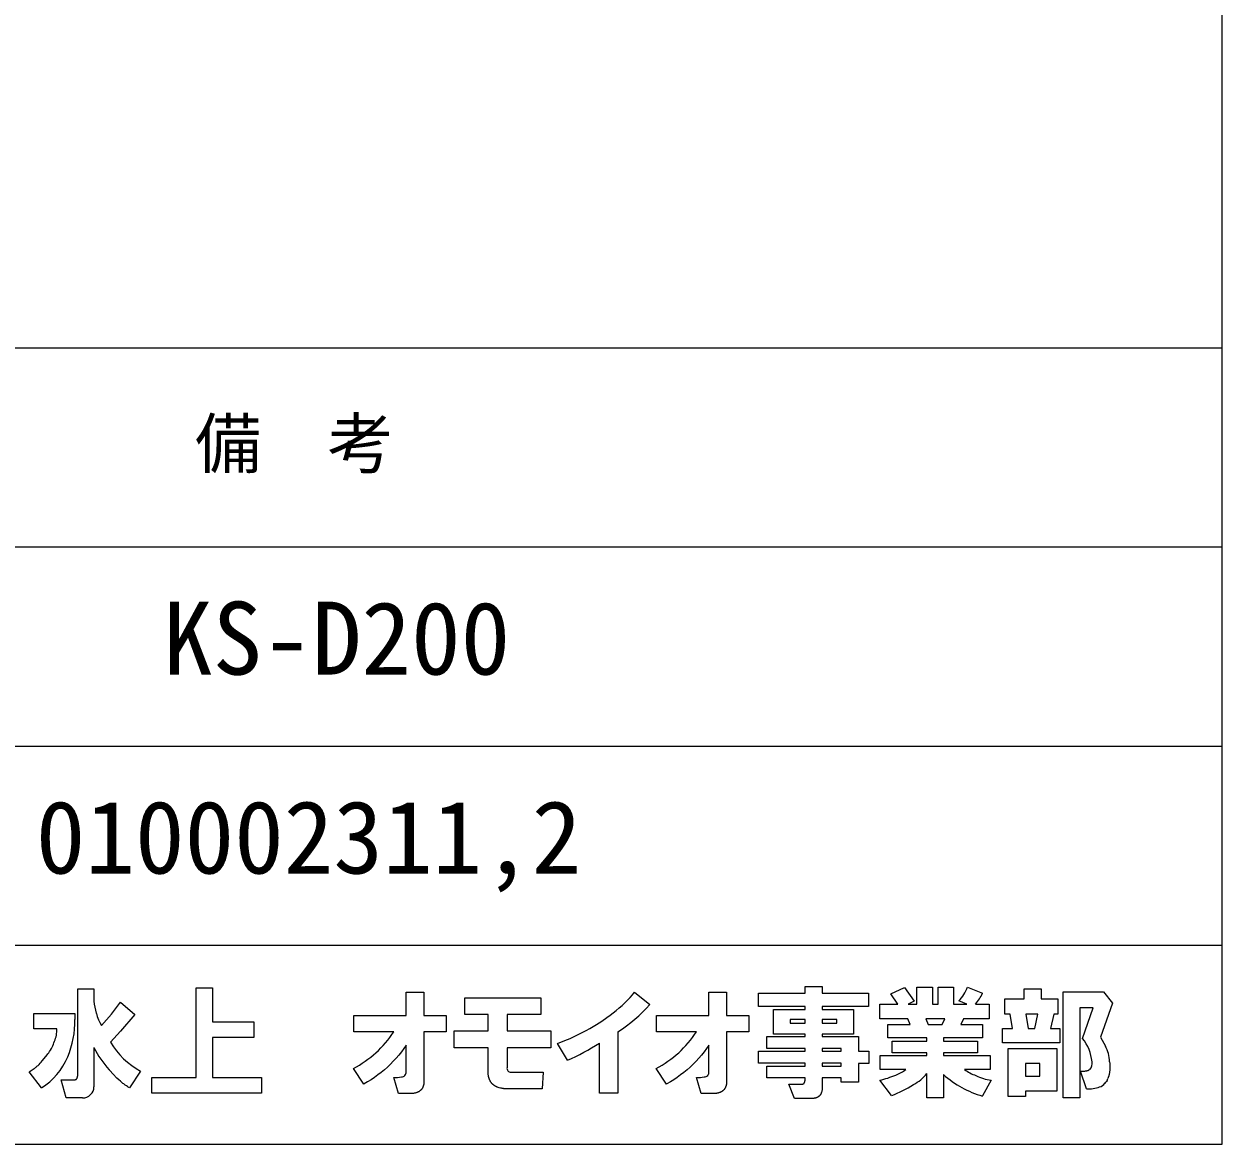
# Model space of a CAD drawing. Units: millimetres, scale not verified. Extents: x -2030 to 2030, y -1430 to 1430.
# Drawn here: x 1618.7 to 1980, y -1380 to -1042.2 of the extents above; entities that cross this region are included whole.
import ezdxf
from ezdxf.enums import TextEntityAlignment as Align

# ---------------------------------------------------------------- set-up
doc = ezdxf.new("R2010")
doc.units = ezdxf.units.MM
doc.header["$LTSCALE"] = 10
for name, color, linetype, lineweight in [('0-1_図面_FORMAT$03_TEXT', 7, 'Continuous', 18), ('0-2_図面_FORMAT$02_LOGO$01_MZ_LO', 7, 'Continuous', 18), ('0-3_図面_FORMAT$01_WAKU$OUT_LINE', 6, 'Continuous', 18), ('0-5_図面_FORMAT$01_WAKU$SUB_LINE', 7, 'Continuous', 18)]:
    doc.layers.add(name, color=color, linetype=linetype, lineweight=lineweight)
doc.styles.add('ＭＳ ゴシック', font='')
doc.styles.get('ＭＳ ゴシック').set_extended_font_data('MS Gothic')

msp = doc.modelspace()

# ---------------------------------------------------------------- linework, layer by layer
at = {"layer": '0-2_図面_FORMAT$02_LOGO$01_MZ_LO'}
for p, q in [((1903.19, -1332.64), (1907.79, -1334.51)), ((1802.86, -1334.22), (1807.45, -1337.95)), ((1640.55, -1340.65), (1640.81, -1341.56)), ((1639.8, -1350.87), (1639.8, -1362.79)), ((1733.96, -1358.19), (1733.96, -1350.16)), ((1782.62, -1354.75), (1779.61, -1349.72)), ((1825.25, -1358.19), (1825.25, -1350.16)), ((1624.01, -1363.07), (1620.28, -1358.19)), ((1653.86, -1358.05), (1650.56, -1363.07)), ((1721.18, -1361.93), (1718.03, -1357.19)), ((1812.48, -1361.93), (1809.32, -1357.19)), ((1939.08, -1363.36), (1937.36, -1358.05)), ((1880.37, -1365.37), (1876.78, -1360.78)), ((1910.37, -1360.78), (1907.79, -1365.51)), ((1944.72, -1361.6), (1944.72, -1361.6)), ((1945.31, -1360.85), (1945.13, -1361.11)), ((1945.67, -1359.96), (1945.59, -1360.26))]:
    msp.add_line(p, q, dxfattribs=at)
for points in [[(1657.31, -1359.92), (1670.66, -1359.92), (1670.66, -1332.93), (1675.54, -1332.93), (1675.54, -1343.12), (1688.03, -1343.12), (1688.03, -1347.86), (1675.54, -1347.86), (1675.54, -1359.92), (1690.32, -1359.92), (1690.32, -1364.65), (1657.31, -1364.65)], [(1913.82, -1349.44), (1913.82, -1345.13), (1916.83, -1345.13), (1916.11, -1340.83), (1914.53, -1340.83), (1914.53, -1336.23), (1920.28, -1336.23), (1920.28, -1333.22), (1925.44, -1333.22), (1925.44, -1336.23), (1930.47, -1336.23), (1930.47, -1340.83), (1929.32, -1340.83), (1928.31, -1345.13), (1931.04, -1345.13), (1931.04, -1349.44)], [(1849.8, -1343.55), (1854.25, -1343.55), (1854.25, -1342.4), (1849.8, -1342.4)], [(1859.41, -1343.55), (1863.86, -1343.55), (1863.86, -1342.4), (1859.41, -1342.4)], [(1895.59, -1343.98), (1896.45, -1342.26), (1890.71, -1342.26), (1891.42, -1343.98)], [(1921.57, -1345.13), (1923.58, -1345.13), (1924.44, -1340.83), (1920.85, -1340.83)], [(1859.41, -1352.02), (1865.16, -1352.02), (1865.16, -1351.16), (1859.41, -1351.16)], [(1915.54, -1351.16), (1930.18, -1351.16), (1930.18, -1364.08), (1920.71, -1364.08), (1920.71, -1365.66), (1915.54, -1365.66)], [(1859.41, -1356.47), (1865.16, -1356.47), (1865.16, -1355.61), (1859.41, -1355.61)], [(1920.71, -1359.49), (1925.01, -1359.49), (1925.01, -1355.75), (1920.71, -1355.75)]]:
    msp.add_lwpolyline(points, close=True, dxfattribs=at)
for points in [[(1854.25, -1334.51), (1854.25, -1332.5), (1859.41, -1332.5), (1859.41, -1334.51), (1873.34, -1334.51), (1873.34, -1338.53), (1859.41, -1338.53), (1859.41, -1339.39), (1868.89, -1339.39), (1868.89, -1346.85), (1859.41, -1346.85), (1859.41, -1347.57), (1870.32, -1347.57), (1870.32, -1352.02), (1873.48, -1352.02), (1873.48, -1355.75), (1870.32, -1355.75), (1870.32, -1361.35), (1865.16, -1361.35), (1865.16, -1360.06), (1859.41, -1360.06), (1859.41, -1362.93)], [(1884.68, -1357.48), (1876.93, -1357.48), (1876.93, -1353.31), (1890.99, -1353.31), (1890.99, -1352.45), (1880.51, -1352.45), (1880.51, -1349.01), (1890.99, -1349.01), (1890.99, -1348), (1879.22, -1348), (1879.22, -1343.98), (1885.97, -1343.98), (1885.25, -1342.26), (1876.78, -1342.26), (1876.78, -1337.81), (1882.24, -1337.81), (1880.08, -1334.65), (1884.25, -1332.79), (1887.12, -1336.95), (1885.39, -1337.81), (1887.98, -1337.81), (1887.98, -1332.64), (1892.72, -1332.64), (1892.72, -1337.81), (1894.44, -1337.81), (1894.44, -1332.64), (1899.03, -1332.64), (1899.03, -1337.81), (1903.05, -1337.81), (1900.61, -1336.81)], [(1634.92, -1359.2), (1634.92, -1333.22), (1639.8, -1333.22), (1639.8, -1336.95)], [(1730.23, -1346.14), (1718.17, -1346.14), (1718.17, -1341.26), (1733.96, -1341.26), (1733.96, -1334.22), (1739.27, -1334.22), (1739.27, -1341.26), (1746.02, -1341.26), (1746.02, -1346.14), (1739.27, -1346.14), (1739.27, -1361.21)], [(1748.46, -1351.02), (1748.46, -1345.85), (1758.65, -1345.85), (1758.65, -1340.97), (1751.61, -1340.97), (1751.61, -1335.94), (1774.58, -1335.94), (1774.58, -1340.97), (1764.39, -1340.97), (1764.39, -1345.85), (1777.6, -1345.85), (1777.6, -1351.02), (1764.39, -1351.02), (1764.39, -1356.9)], [(1779.61, -1349.72), (1781.85, -1348.81), (1783.39, -1348.13), (1785.27, -1347.25), (1787.08, -1346.34), (1788.26, -1345.72), (1789.34, -1345.12), (1790.32, -1344.56), (1791.34, -1343.94), (1792.93, -1342.92), (1794.45, -1341.88), (1795.43, -1341.16), (1796.38, -1340.43), (1797.3, -1339.69), (1798.2, -1338.94), (1799.06, -1338.17), (1799.9, -1337.39), (1800.7, -1336.59), (1801.48, -1335.78), (1802.18, -1335.01), (1802.86, -1334.22)], [(1821.52, -1346.14), (1809.46, -1346.14), (1809.46, -1341.26), (1825.25, -1341.26), (1825.25, -1334.22), (1830.56, -1334.22), (1830.56, -1341.26), (1837.31, -1341.26), (1837.31, -1346.14), (1830.56, -1346.14), (1830.56, -1361.21)], [(1854.25, -1360.63), (1854.25, -1360.06), (1842.76, -1360.06), (1842.76, -1356.47), (1854.25, -1356.47), (1854.25, -1355.61), (1840.18, -1355.61), (1840.18, -1352.02), (1854.25, -1352.02), (1854.25, -1351.16), (1842.76, -1351.16), (1842.76, -1347.57), (1854.25, -1347.57), (1854.25, -1346.85), (1844.77, -1346.85), (1844.77, -1339.39), (1854.25, -1339.39), (1854.25, -1338.53), (1840.18, -1338.53), (1840.18, -1334.51), (1854.25, -1334.51)], [(1937.93, -1348.15), (1941.09, -1338.96), (1937.07, -1338.96), (1937.07, -1366.09), (1932.05, -1366.09), (1932.05, -1334.08), (1944.25, -1334.08), (1946.97, -1337.52), (1943.39, -1347.72), (1944.82, -1350.44)], [(1642.09, -1344.27), (1645.11, -1340.83), (1647.83, -1337.24), (1652.14, -1340.97), (1647.83, -1345.99), (1644.82, -1349.29)], [(1905.63, -1337.81), (1909.8, -1337.81), (1909.8, -1342.26), (1902.05, -1342.26), (1901.18, -1343.98), (1907.79, -1343.98), (1907.79, -1348), (1896.02, -1348), (1896.02, -1349.01), (1906.21, -1349.01), (1906.21, -1352.45), (1896.02, -1352.45), (1896.02, -1353.31), (1910.08, -1353.31), (1910.08, -1357.48), (1902.33, -1357.48)], [(1628.6, -1345.28), (1621.71, -1345.28), (1621.71, -1340.68), (1634.06, -1340.68), (1634.06, -1342.4)], [(1641.58, -1343.38), (1642.05, -1344.2), (1642.09, -1344.27)], [(1797.83, -1346.14), (1797.83, -1364.65), (1792.24, -1364.65), (1792.24, -1349.58)], [(1733.96, -1350.16), (1733.25, -1351.18), (1732.51, -1352.18), (1731.73, -1353.16), (1730.93, -1354.11), (1730.09, -1355.03), (1729.22, -1355.92), (1728.31, -1356.78), (1727.38, -1357.61), (1726.43, -1358.41), (1725.44, -1359.17), (1724.43, -1359.9), (1723.4, -1360.6), (1722.34, -1361.26), (1721.26, -1361.88), (1721.18, -1361.93)], [(1758.65, -1358.05), (1758.65, -1351.02), (1748.46, -1351.02)], [(1825.25, -1350.16), (1824.54, -1351.18), (1823.8, -1352.18), (1823.03, -1353.16), (1822.22, -1354.11), (1821.38, -1355.03), (1820.51, -1355.92), (1819.61, -1356.78), (1818.68, -1357.61), (1817.72, -1358.41), (1816.73, -1359.17), (1815.73, -1359.9), (1814.69, -1360.6), (1813.63, -1361.26), (1812.56, -1361.88), (1812.48, -1361.93)], [(1620.28, -1358.19), (1621.81, -1357.18), (1621.97, -1357.07), (1622.13, -1356.95), (1622.29, -1356.83), (1622.46, -1356.7), (1622.62, -1356.56), (1622.78, -1356.42), (1622.94, -1356.28), (1623.26, -1355.97), (1623.58, -1355.65), (1623.89, -1355.3), (1624.21, -1354.93), (1625.31, -1353.6), (1625.72, -1353.06), (1625.9, -1352.83), (1626.16, -1352.45)], [(1650.56, -1363.07), (1650.11, -1362.82), (1650.06, -1362.79), (1650, -1362.76), (1649.88, -1362.68), (1649.58, -1362.48), (1649.21, -1362.21), (1648.78, -1361.89), (1648.54, -1361.71), (1648.3, -1361.51), (1647.8, -1361.08), (1647.27, -1360.61), (1646.73, -1360.09), (1645.63, -1358.97), (1644.55, -1357.8), (1644.39, -1357.62)], [(1759.61, -1361.47), (1759.56, -1361.41), (1759.52, -1361.34), (1759.47, -1361.28), (1759.43, -1361.21), (1759.39, -1361.15), (1759.35, -1361.08), (1759.31, -1361.01), (1759.25, -1360.88), (1759.18, -1360.74), (1759.12, -1360.6), (1759.07, -1360.46), (1759.01, -1360.31), (1758.96, -1360.16), (1758.91, -1360.01), (1758.86, -1359.85), (1758.83, -1359.77), (1758.81, -1359.69), (1758.79, -1359.6), (1758.77, -1359.52), (1758.76, -1359.43), (1758.74, -1359.34), (1758.71, -1359.15), (1758.69, -1358.95), (1758.67, -1358.74), (1758.66, -1358.53), (1758.65, -1358.3), (1758.65, -1358.05)], [(1765.54, -1358.34), (1775.3, -1358.34), (1775.01, -1363.36), (1764.82, -1363.36)], [(1937.36, -1358.05), (1937.78, -1358.05), (1937.87, -1358.05), (1937.97, -1358.05), (1938.07, -1358.05), (1938.17, -1358.04), (1938.39, -1358.02), (1938.62, -1358), (1938.84, -1357.97), (1939.03, -1357.94), (1939.11, -1357.92), (1939.19, -1357.9), (1939.26, -1357.89), (1939.32, -1357.87), (1939.38, -1357.86), (1939.43, -1357.84), (1939.49, -1357.82), (1939.54, -1357.81), (1939.59, -1357.79), (1939.64, -1357.77), (1939.69, -1357.74), (1939.73, -1357.72), (1939.78, -1357.7), (1939.82, -1357.67), (1939.86, -1357.65), (1939.88, -1357.64), (1939.9, -1357.62), (1939.92, -1357.61), (1939.94, -1357.6), (1939.96, -1357.58), (1939.98, -1357.57), (1940, -1357.55), (1940.02, -1357.54), (1940.03, -1357.52), (1940.05, -1357.51), (1940.07, -1357.49), (1940.08, -1357.48)], [(1946.11, -1355.18), (1946.14, -1355.73), (1946.16, -1356.25), (1946.17, -1356.75), (1946.16, -1357.22), (1946.14, -1357.67), (1946.13, -1357.88), (1946.11, -1358.08), (1946.09, -1358.27), (1946.06, -1358.45), (1946.04, -1358.63), (1946.01, -1358.79), (1945.94, -1359.1), (1945.9, -1359.24), (1945.87, -1359.38), (1945.83, -1359.5), (1945.79, -1359.62), (1945.75, -1359.74), (1945.71, -1359.84), (1945.68, -1359.92)], [(1636.35, -1366.09), (1631.47, -1366.09), (1629.89, -1360.63), (1633.48, -1360.63)], [(1633.48, -1360.63), (1633.66, -1360.66), (1633.68, -1360.66), (1633.69, -1360.66), (1633.71, -1360.66), (1633.73, -1360.66), (1633.76, -1360.66), (1633.78, -1360.66), (1633.8, -1360.66), (1633.82, -1360.66), (1633.87, -1360.66), (1633.92, -1360.65), (1633.97, -1360.64), (1634.03, -1360.63), (1634.06, -1360.63), (1634.08, -1360.62), (1634.11, -1360.62), (1634.14, -1360.61), (1634.16, -1360.6), (1634.19, -1360.59), (1634.22, -1360.58), (1634.24, -1360.57), (1634.27, -1360.56), (1634.29, -1360.55), (1634.31, -1360.54), (1634.34, -1360.53), (1634.36, -1360.52), (1634.38, -1360.5), (1634.4, -1360.49), (1634.42, -1360.48), (1634.44, -1360.46), (1634.47, -1360.45), (1634.49, -1360.43), (1634.5, -1360.41), (1634.52, -1360.4), (1634.54, -1360.38), (1634.56, -1360.36), (1634.58, -1360.34), (1634.59, -1360.32), (1634.61, -1360.3)], [(1634.61, -1360.3), (1634.63, -1360.28), (1634.64, -1360.26), (1634.66, -1360.24), (1634.67, -1360.22), (1634.69, -1360.2), (1634.7, -1360.18), (1634.71, -1360.15), (1634.73, -1360.13), (1634.74, -1360.11), (1634.75, -1360.08), (1634.76, -1360.06), (1634.77, -1360.03), (1634.78, -1360.01), (1634.79, -1359.98), (1634.8, -1359.96), (1634.81, -1359.93), (1634.82, -1359.9), (1634.83, -1359.88), (1634.84, -1359.85), (1634.85, -1359.82), (1634.86, -1359.76), (1634.87, -1359.7), (1634.88, -1359.64), (1634.89, -1359.58), (1634.9, -1359.52), (1634.91, -1359.46), (1634.91, -1359.4), (1634.91, -1359.33), (1634.92, -1359.27), (1634.92, -1359.2)], [(1734.96, -1364.8), (1731.66, -1364.8), (1730.23, -1359.92)], [(1739.27, -1361.21), (1739.27, -1361.72), (1739.27, -1361.78), (1739.26, -1361.83), (1739.26, -1361.89), (1739.25, -1361.95), (1739.24, -1362.01), (1739.23, -1362.07), (1739.22, -1362.13), (1739.2, -1362.19), (1739.19, -1362.26), (1739.17, -1362.33), (1739.15, -1362.39), (1739.12, -1362.46), (1739.1, -1362.53), (1739.07, -1362.61), (1739.02, -1362.75), (1738.98, -1362.83), (1738.95, -1362.9), (1738.92, -1362.97), (1738.89, -1363.04), (1738.85, -1363.11), (1738.82, -1363.17), (1738.78, -1363.23), (1738.75, -1363.29), (1738.71, -1363.35), (1738.67, -1363.41), (1738.63, -1363.46), (1738.59, -1363.51), (1738.56, -1363.56), (1738.52, -1363.61), (1738.47, -1363.65), (1738.43, -1363.69), (1738.39, -1363.73), (1738.35, -1363.78), (1738.3, -1363.82), (1738.26, -1363.85), (1738.21, -1363.89), (1738.17, -1363.93), (1738.12, -1363.97)], [(1764.82, -1363.36), (1764.07, -1363.36), (1763.92, -1363.35), (1763.77, -1363.34), (1763.6, -1363.33), (1763.44, -1363.31), (1763.27, -1363.29), (1763.1, -1363.26), (1762.92, -1363.22), (1762.74, -1363.19), (1762.38, -1363.1), (1762.03, -1363.01), (1761.71, -1362.91), (1761.55, -1362.86), (1761.4, -1362.8), (1761.32, -1362.77), (1761.25, -1362.74), (1761.17, -1362.71), (1761.1, -1362.67), (1761.02, -1362.64), (1760.95, -1362.6), (1760.87, -1362.55), (1760.8, -1362.51), (1760.72, -1362.46), (1760.65, -1362.41), (1760.57, -1362.36), (1760.49, -1362.3), (1760.42, -1362.25), (1760.34, -1362.19), (1760.27, -1362.13), (1760.19, -1362.06), (1760.12, -1362), (1760.04, -1361.93), (1759.97, -1361.87), (1759.91, -1361.8), (1759.84, -1361.74), (1759.78, -1361.67), (1759.72, -1361.6), (1759.67, -1361.54), (1759.61, -1361.47)], [(1826.26, -1364.8), (1822.95, -1364.8), (1821.52, -1359.92)], [(1830.56, -1361.21), (1830.56, -1361.72), (1830.56, -1361.78), (1830.55, -1361.83), (1830.55, -1361.89), (1830.54, -1361.95), (1830.53, -1362.01), (1830.52, -1362.07), (1830.51, -1362.13), (1830.49, -1362.19), (1830.48, -1362.26), (1830.46, -1362.33), (1830.44, -1362.39), (1830.42, -1362.46), (1830.39, -1362.53), (1830.37, -1362.61), (1830.31, -1362.75), (1830.28, -1362.83), (1830.24, -1362.9), (1830.21, -1362.97), (1830.18, -1363.04), (1830.14, -1363.11), (1830.11, -1363.17), (1830.07, -1363.23), (1830.04, -1363.29), (1830, -1363.35), (1829.96, -1363.41), (1829.93, -1363.46), (1829.89, -1363.51), (1829.85, -1363.56), (1829.81, -1363.61), (1829.77, -1363.65), (1829.73, -1363.69), (1829.68, -1363.73), (1829.64, -1363.78), (1829.6, -1363.82), (1829.55, -1363.85), (1829.51, -1363.89), (1829.46, -1363.93), (1829.41, -1363.97)], [(1856.54, -1366.23), (1851.09, -1366.23), (1849.37, -1361.93), (1852.95, -1361.93)], [(1852.95, -1361.93), (1853.06, -1361.94), (1853.08, -1361.94), (1853.1, -1361.95), (1853.15, -1361.95), (1853.21, -1361.95), (1853.29, -1361.96), (1853.31, -1361.96), (1853.33, -1361.95), (1853.35, -1361.95), (1853.37, -1361.95), (1853.39, -1361.95), (1853.41, -1361.95), (1853.44, -1361.94), (1853.46, -1361.94), (1853.48, -1361.93), (1853.51, -1361.93), (1853.53, -1361.92), (1853.56, -1361.91), (1853.61, -1361.9), (1853.67, -1361.88), (1853.68, -1361.87), (1853.69, -1361.87), (1853.71, -1361.86), (1853.72, -1361.86), (1853.73, -1361.85), (1853.75, -1361.84), (1853.76, -1361.84), (1853.77, -1361.83), (1853.78, -1361.82), (1853.8, -1361.82), (1853.81, -1361.81), (1853.82, -1361.8), (1853.83, -1361.79), (1853.84, -1361.79), (1853.85, -1361.78), (1853.87, -1361.77), (1853.88, -1361.76), (1853.89, -1361.75), (1853.9, -1361.74)], [(1853.9, -1361.74), (1853.91, -1361.73), (1853.92, -1361.72), (1853.93, -1361.71), (1853.94, -1361.7), (1853.95, -1361.69), (1853.96, -1361.68), (1853.97, -1361.67), (1853.97, -1361.66), (1853.98, -1361.65), (1853.99, -1361.64), (1854, -1361.62), (1854.01, -1361.61), (1854.02, -1361.6), (1854.03, -1361.57), (1854.05, -1361.55), (1854.06, -1361.52), (1854.07, -1361.5), (1854.09, -1361.47), (1854.1, -1361.45), (1854.11, -1361.42), (1854.12, -1361.39), (1854.13, -1361.37), (1854.14, -1361.34), (1854.15, -1361.31), (1854.16, -1361.29), (1854.17, -1361.26), (1854.18, -1361.23), (1854.19, -1361.2), (1854.19, -1361.18), (1854.2, -1361.12), (1854.21, -1361.06), (1854.22, -1361.01), (1854.23, -1360.95), (1854.24, -1360.89), (1854.24, -1360.83), (1854.24, -1360.77), (1854.25, -1360.7), (1854.25, -1360.63)], [(1896.02, -1359.06), (1896.02, -1366.09), (1890.99, -1366.09), (1890.99, -1358.77)], [(1738.12, -1363.97), (1738.07, -1364), (1738.02, -1364.04), (1737.97, -1364.07), (1737.92, -1364.11), (1737.87, -1364.14), (1737.76, -1364.21), (1737.65, -1364.27), (1737.6, -1364.3), (1737.54, -1364.33), (1737.48, -1364.36), (1737.42, -1364.38), (1737.35, -1364.41), (1737.29, -1364.44), (1737.22, -1364.46), (1737.15, -1364.49), (1737.01, -1364.53), (1736.86, -1364.57), (1736.71, -1364.61), (1736.55, -1364.65), (1736.38, -1364.68), (1736.22, -1364.71), (1736.05, -1364.73), (1735.88, -1364.75), (1735.7, -1364.77), (1735.52, -1364.78), (1735.35, -1364.79), (1735.16, -1364.8), (1734.96, -1364.8)], [(1829.41, -1363.97), (1829.36, -1364), (1829.31, -1364.04), (1829.26, -1364.07), (1829.21, -1364.11), (1829.16, -1364.14), (1829.05, -1364.21), (1828.94, -1364.27), (1828.89, -1364.3), (1828.83, -1364.33), (1828.77, -1364.36), (1828.71, -1364.38), (1828.64, -1364.41), (1828.58, -1364.44), (1828.51, -1364.46), (1828.45, -1364.49), (1828.3, -1364.53), (1828.16, -1364.57), (1828, -1364.61), (1827.84, -1364.65), (1827.68, -1364.68), (1827.51, -1364.71), (1827.34, -1364.73), (1827.17, -1364.75), (1826.99, -1364.77), (1826.82, -1364.78), (1826.64, -1364.79), (1826.46, -1364.8), (1826.26, -1364.8)], [(1858.33, -1365.71), (1858.29, -1365.74), (1858.24, -1365.77), (1858.2, -1365.8), (1858.15, -1365.83), (1858.1, -1365.86), (1858.06, -1365.89), (1858.01, -1365.91), (1857.97, -1365.94), (1857.92, -1365.96), (1857.87, -1365.98), (1857.82, -1366), (1857.78, -1366.02), (1857.73, -1366.04), (1857.68, -1366.06), (1857.63, -1366.07), (1857.58, -1366.09), (1857.54, -1366.1), (1857.49, -1366.12), (1857.44, -1366.13), (1857.34, -1366.15), (1857.24, -1366.17), (1857.14, -1366.19), (1857.05, -1366.2), (1856.95, -1366.21), (1856.86, -1366.22), (1856.77, -1366.23), (1856.67, -1366.23), (1856.54, -1366.23)], [(1859.41, -1362.93), (1859.41, -1363.43), (1859.41, -1363.48), (1859.4, -1363.53), (1859.4, -1363.58), (1859.39, -1363.64), (1859.39, -1363.69), (1859.38, -1363.75), (1859.37, -1363.8), (1859.34, -1363.92), (1859.31, -1364.04), (1859.28, -1364.17), (1859.24, -1364.31), (1859.2, -1364.44), (1859.15, -1364.57), (1859.13, -1364.63), (1859.1, -1364.69), (1859.08, -1364.75), (1859.05, -1364.8), (1859.03, -1364.86), (1859, -1364.91), (1858.97, -1364.97), (1858.94, -1365.02), (1858.91, -1365.07), (1858.88, -1365.12), (1858.85, -1365.16), (1858.82, -1365.21), (1858.79, -1365.25), (1858.75, -1365.3), (1858.72, -1365.34), (1858.68, -1365.38), (1858.65, -1365.42), (1858.61, -1365.46), (1858.57, -1365.5), (1858.53, -1365.54), (1858.49, -1365.57), (1858.45, -1365.61), (1858.41, -1365.64), (1858.37, -1365.68), (1858.33, -1365.71)]]:
    msp.add_lwpolyline(points, dxfattribs=at)
for centre, radius, start, end in [((1893.84, -1329.72), 9.8, 313.6967, 342.6484), ((1896.39, -1329.43), 12.48, 317.8025, 335.9748), ((1654.8, -1335.82), 15.04, 184.323, 198.2969), ((1772.04, -1306.07), 47.65, 302.7759, 318.0028), ((1606.18, -1342.99), 27.88, 337.3032, 1.1949), ((1649.07, -1338.21), 8.86, 195.2551, 196.0027), ((1648.64, -1339.31), 8.14, 196.0027, 210.0102), ((1621.18, -1345.78), 7.44, 334.3118, 3.9171), ((1703.29, -1328.66), 32.11, 297.321, 327.0248), ((1794.58, -1328.66), 32.11, 297.321, 327.0248), ((1617.83, -1346.13), 10.46, 322.8233, 344.0466), ((1666.11, -1337.9), 29.34, 206.2527, 222.2453), ((1665.58, -1336.9), 24.18, 210.834, 241.0141), ((1746.42, -1275.84), 86.82, 294.6448, 301.8547), ((1927.69, -1356.43), 13.17, 5.4419, 38.965), ((1934.73, -1355.74), 11.39, 2.8133, 27.697), ((1612.81, -1345.6), 20.75, 302.6403, 336.887), ((1732.56, -1358.37), 1.41, 268.3571, 7.0955), ((1765.51, -1357.19), 1.15, 165.7135, 271.6061), ((1823.86, -1358.37), 1.41, 268.3571, 7.0955), ((1878.12, -1349.5), 10.32, 290.0618, 309.4279), ((1909.43, -1348.49), 11.45, 231.7036, 251.4105), ((1938.52, -1355.73), 2.35, 311.782, 13.5099), ((1730.86, -1351.54), 8.4, 265.7017, 281.4509), ((1822.15, -1351.54), 8.4, 265.7017, 281.4509), ((1869.65, -1330.41), 31.19, 283.2115, 292.6443), ((1865.95, -1328.27), 39.8, 291.2441, 301.886), ((1880, -1349.48), 14.39, 298.992, 319.8093), ((1915.94, -1336.7), 29.95, 228.29, 254.1958), ((1913.17, -1343.75), 17.26, 244.6315, 260.6605), ((1942.25, -1359.97), 2.94, 286.6546, 325.4001), ((1940.66, -1357.63), 5.68, 315, 315.5786), ((1941.71, -1358.65), 4.22, 315.5786, 324.3258), ((1943.85, -1359.8), 1.81, 324.3258, 345.2659), ((1942.3, -1359.07), 3.48, 345.2659, 345.9638), ((1636.46, -1362.89), 3.2, 268.011, 316.7492), ((1636.76, -1362.82), 3.04, 312.0277, 0.7136), ((1939.63, -1352.87), 10.5, 266.9847, 289.2755)]:
    msp.add_arc(centre, radius, start, end, dxfattribs=at)
at = {"layer": '0-3_図面_FORMAT$01_WAKU$OUT_LINE'}
for p, q in [((1980, -1140), (-1980, -1140)), ((1980, -1200), (-780, -1200))]:
    msp.add_line(p, q, dxfattribs=at)
msp.add_lwpolyline([(-1980, -1380), (1980, -1380), (1980, 1380), (-1980, 1380)], close=True, dxfattribs=at)
at = {"layer": '0-5_図面_FORMAT$01_WAKU$SUB_LINE'}
for p, q in [((1440, -1260), (1980, -1260)), ((1440, -1320), (1980, -1320))]:
    msp.add_line(p, q, dxfattribs=at)

# ---------------------------------------------------------------- texts
at = {"layer": '0-1_図面_FORMAT$03_TEXT', "style": 'ＭＳ ゴシック'}
for s, height, p in [('備\u3000考', 14.66, (1670.25, -1180.47)), ('KS-D200', 21.99, (1660.64, -1245.02)), ('010002311,2', 21.99, (1622.26, -1305.02))]:
    msp.add_text(s, height=height, dxfattribs=at).set_placement(p, align=Align.BOTTOM_LEFT)

doc.saveas('drawing.dxf')
